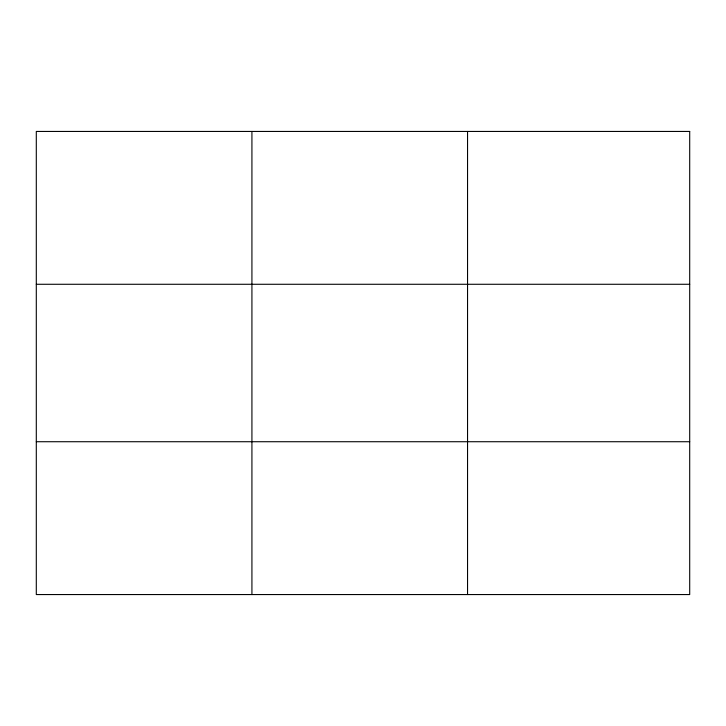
<?xml version="1.0" encoding="UTF-8"?>
<svg xmlns="http://www.w3.org/2000/svg" width="726" height="726" viewBox="0 0 726 726"><rect width="100%" height="100%" fill="white"/><g stroke="black" fill="none" stroke-linecap="round" stroke-linejoin="round"><path stroke-width="1.09" d="M251.922 131.442L251.922 594.558M467.544 131.442L467.544 594.558M36.3 284.274L689.7 284.274M36.3 441.726L689.7 441.726M689.7 131.442L689.7 594.558L36.3 594.558L36.3 131.442L689.7 131.442"/></g></svg>
